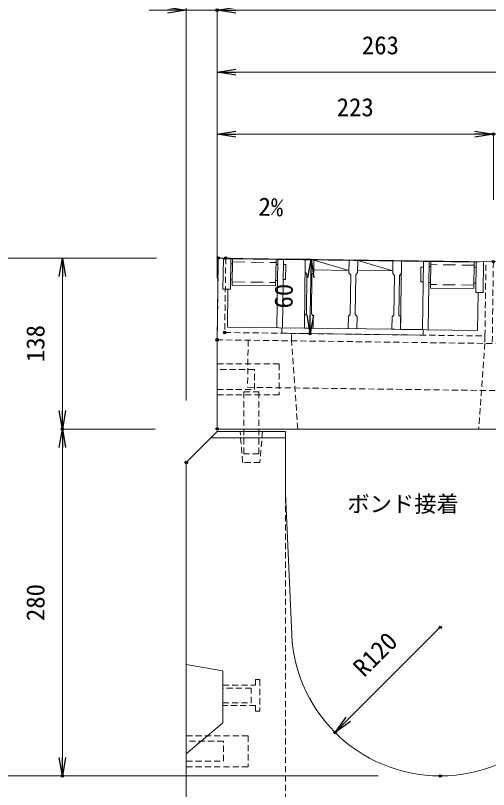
# Model space of a CAD drawing. Units: millimetres, scale not verified. Extents: x -1945 to 1945, y -1205 to 1635.
# Drawn here: x -1559 to -1178, y 47 to 672 of the extents above; entities that cross this region are included whole.
import ezdxf
from ezdxf.enums import TextEntityAlignment as Align

# ---------------------------------------------------------------- set-up
doc = ezdxf.new("R2010")
doc.units = ezdxf.units.MM
doc.header["$LTSCALE"] = 10
doc.header["$PDMODE"] = 32
doc.header["$PDSIZE"] = 2
doc.linetypes.add('USER1', pattern=[0.75, 0.5, -0.25])
doc.linetypes.add('USER2', pattern=[1.5, 1, -0.5])
doc.layers.add('0-0_0', color=7, linetype='Continuous')
doc.layers.add('0-2_DEFPOINTS', color=7, linetype='Continuous')
for name, color, linetype, lineweight in [('0-3_KIJUN', 7, 'USER1', 18), ('0-5_SUNPO_S10', 3, 'Continuous', 18), ('0-7_10-グレーチング', 30, 'Continuous', 18)]:
    doc.layers.add(name, color=color, linetype=linetype, lineweight=lineweight)
doc.styles.add('ＭＳ ゴシック', font='')
doc.styles.get('ＭＳ ゴシック').set_extended_font_data('MS Gothic')

# ---------------------------------------------------------------- blocks, each defined once
blk = doc.blocks.new('_OPEN')
at = {"layer": '0-0_0'}
blk.add_line((0, 0), (-1, 0), dxfattribs=at)
blk.add_lwpolyline([(-1, 0.1667), (0, 0), (-1, -0.1667)], dxfattribs=at)
blk = doc.blocks.new('D1')
at = {"layer": '0-2_DEFPOINTS'}
for p in [(811.84, 2046.08), (811.84, 1893.98), (548.34, 1830.09)]:
    blk.add_point(p, dxfattribs=at)
at = {"layer": '0-5_SUNPO_S10'}
for p, q in [((548.34, 1880.09), (548.34, 2046.08)), ((563.34, 2046.08), (796.84, 2046.08)), ((811.84, 1943.98), (811.84, 2046.08))]:
    blk.add_line(p, q, dxfattribs=at)
at = {"layer": '0-5_SUNPO_S10', "xscale": 15, "yscale": 15, "rotation": 180}
blk.add_blockref('_OPEN', (548.34, 2046.08), dxfattribs=at)
at = {"layer": '0-5_SUNPO_S10', "xscale": 15, "yscale": 15}
blk.add_blockref('_OPEN', (811.84, 2046.08), dxfattribs=at)
at = {"layer": '0-5_SUNPO_S10', "color": 7, "style": 'ＭＳ ゴシック'}
blk.add_text('263', height=14.66, dxfattribs=at).set_placement((665.09, 2056.08), align=Align.BOTTOM_LEFT)
blk = doc.blocks.new('D2')
at = {"layer": '0-2_DEFPOINTS'}
for p in [(548.34, 2096.08), (548.34, 1830.09), (523.34, 1731.08)]:
    blk.add_point(p, dxfattribs=at)
at = {"layer": '0-5_SUNPO_S10'}
for p, q in [((508.34, 2096.08), (493.34, 2096.08)), ((523.34, 1781.08), (523.34, 2096.08)), ((523.34, 2096.08), (548.34, 2096.08)), ((548.34, 1880.09), (548.34, 2096.08)), ((563.34, 2096.08), (578.34, 2096.08))]:
    blk.add_line(p, q, dxfattribs=at)
at = {"layer": '0-5_SUNPO_S10', "xscale": 15, "yscale": 15}
blk.add_blockref('_OPEN', (523.34, 2096.08), dxfattribs=at)
at = {"layer": '0-5_SUNPO_S10', "xscale": 15, "yscale": 15, "rotation": 180}
blk.add_blockref('_OPEN', (548.34, 2096.08), dxfattribs=at)
at = {"layer": '0-5_SUNPO_S10', "color": 7, "style": 'ＭＳ ゴシック'}
blk.add_text('25', height=14.66, dxfattribs=at).set_placement((525.84, 2106.08), align=Align.BOTTOM_LEFT)
blk = doc.blocks.new('D3')
at = {"layer": '0-2_DEFPOINTS'}
for p in [(908.34, 2096.08), (908.34, 1833.98), (548.34, 1830.09)]:
    blk.add_point(p, dxfattribs=at)
at = {"layer": '0-5_SUNPO_S10'}
for p, q in [((548.34, 1880.09), (548.34, 2096.08)), ((563.34, 2096.08), (893.34, 2096.08)), ((908.34, 1883.98), (908.34, 2096.08))]:
    blk.add_line(p, q, dxfattribs=at)
at = {"layer": '0-5_SUNPO_S10', "xscale": 15, "yscale": 15, "rotation": 180}
blk.add_blockref('_OPEN', (548.34, 2096.08), dxfattribs=at)
at = {"layer": '0-5_SUNPO_S10', "xscale": 15, "yscale": 15}
blk.add_blockref('_OPEN', (908.34, 2096.08), dxfattribs=at)
at = {"layer": '0-5_SUNPO_S10', "color": 7, "style": 'ＭＳ ゴシック'}
blk.add_text('360', height=14.66, dxfattribs=at).set_placement((713.34, 2106.08), align=Align.BOTTOM_LEFT)
blk = doc.blocks.new('D5')
at = {"layer": '0-2_DEFPOINTS'}
for p in [(933.34, 2146.08), (523.34, 1731.08), (933.34, 1731.08)]:
    blk.add_point(p, dxfattribs=at)
at = {"layer": '0-5_SUNPO_S10'}
for p, q in [((523.34, 1781.08), (523.34, 2146.08)), ((538.34, 2146.08), (918.34, 2146.08)), ((933.34, 1781.08), (933.34, 2146.08))]:
    blk.add_line(p, q, dxfattribs=at)
at = {"layer": '0-5_SUNPO_S10', "xscale": 15, "yscale": 15, "rotation": 180}
blk.add_blockref('_OPEN', (523.34, 2146.08), dxfattribs=at)
at = {"layer": '0-5_SUNPO_S10', "xscale": 15, "yscale": 15}
blk.add_blockref('_OPEN', (933.34, 2146.08), dxfattribs=at)
at = {"layer": '0-5_SUNPO_S10', "color": 7, "style": 'ＭＳ ゴシック'}
blk.add_text('410', height=14.66, dxfattribs=at).set_placement((713.34, 2156.08), align=Align.BOTTOM_LEFT)
blk = doc.blocks.new('D7')
at = {"layer": '0-2_DEFPOINTS'}
blk.add_point((549.23, 1896.08), dxfattribs=at)
at = {"layer": '0-5_SUNPO_S10'}
blk.add_line((499.23, 1896.08), (323.34, 1896.08), dxfattribs=at)
blk = doc.blocks.new('D26')
at = {"layer": '0-2_DEFPOINTS'}
for p in [(549.23, 1896.08), (373.34, 1478.08), (728.34, 1478.08)]:
    blk.add_point(p, dxfattribs=at)
at = {"layer": '0-5_SUNPO_S10'}
for p, q in [((499.23, 1896.08), (373.34, 1896.08)), ((373.34, 1881.08), (373.34, 1493.08)), ((678.34, 1478.08), (373.34, 1478.08))]:
    blk.add_line(p, q, dxfattribs=at)
at = {"layer": '0-5_SUNPO_S10', "xscale": 15, "yscale": 15}
for p, rotation in [((373.34, 1896.08), 90), ((373.34, 1478.08), 270)]:
    blk.add_blockref('_OPEN', p, dxfattribs=dict(at, rotation=rotation))
at = {"layer": '0-5_SUNPO_S10', "color": 7, "style": 'ＭＳ ゴシック'}
blk.add_text('418', height=14.66, rotation=90, dxfattribs=at).set_placement((363.34, 1672.08), align=Align.BOTTOM_LEFT)
blk = doc.blocks.new('D27')
at = {"layer": '0-2_DEFPOINTS'}
for p in [(728.34, 1478.08), (373.34, 1333.08), (603.34, 1333.08)]:
    blk.add_point(p, dxfattribs=at)
at = {"layer": '0-5_SUNPO_S10'}
for p, q in [((678.34, 1478.08), (373.34, 1478.08)), ((373.34, 1463.08), (373.34, 1348.08)), ((553.34, 1333.08), (373.34, 1333.08))]:
    blk.add_line(p, q, dxfattribs=at)
at = {"layer": '0-5_SUNPO_S10', "xscale": 15, "yscale": 15}
for p, rotation in [((373.34, 1478.08), 90), ((373.34, 1333.08), 270)]:
    blk.add_blockref('_OPEN', p, dxfattribs=dict(at, rotation=rotation))
at = {"layer": '0-5_SUNPO_S10', "color": 7, "style": 'ＭＳ ゴシック'}
blk.add_text('145', height=14.66, rotation=90, dxfattribs=at).set_placement((363.34, 1390.58), align=Align.BOTTOM_LEFT)
blk = doc.blocks.new('D28')
at = {"layer": '0-2_DEFPOINTS'}
for p in [(728.34, 1598.08), (643.49, 1513.23)]:
    blk.add_point(p, dxfattribs=at)
at = {"layer": '0-5_SUNPO_S10'}
blk.add_line((728.34, 1598.08), (654.09, 1523.84), dxfattribs=at)
at = {"layer": '0-5_SUNPO_S10', "xscale": 15, "yscale": 15, "rotation": 225}
blk.add_blockref('_OPEN', (643.49, 1513.23), dxfattribs=at)
at = {"layer": '0-5_SUNPO_S10', "color": 7, "style": 'ＭＳ ゴシック'}
blk.add_text('R120', height=14.66, rotation=45, dxfattribs=at).set_placement((670, 1553.89), align=Align.BOTTOM_LEFT)
blk = doc.blocks.new('D29')
at = {"layer": '0-2_DEFPOINTS'}
for p in [(549.23, 1896.08), (423.34, 1758.08), (548.34, 1758.08)]:
    blk.add_point(p, dxfattribs=at)
at = {"layer": '0-5_SUNPO_S10'}
for p, q in [((499.23, 1896.08), (423.34, 1896.08)), ((423.34, 1881.08), (423.34, 1773.08)), ((498.34, 1758.08), (423.34, 1758.08))]:
    blk.add_line(p, q, dxfattribs=at)
at = {"layer": '0-5_SUNPO_S10', "xscale": 15, "yscale": 15}
for p, rotation in [((423.34, 1896.08), 90), ((423.34, 1758.08), 270)]:
    blk.add_blockref('_OPEN', p, dxfattribs=dict(at, rotation=rotation))
at = {"layer": '0-5_SUNPO_S10', "color": 7, "style": 'ＭＳ ゴシック'}
blk.add_text('138', height=14.66, rotation=90, dxfattribs=at).set_placement((413.34, 1812.08), align=Align.BOTTOM_LEFT)
blk = doc.blocks.new('D30')
at = {"layer": '0-2_DEFPOINTS'}
for p in [(548.34, 1758.08), (423.34, 1478.08), (728.34, 1478.08)]:
    blk.add_point(p, dxfattribs=at)
at = {"layer": '0-5_SUNPO_S10'}
for p, q in [((498.34, 1758.08), (423.34, 1758.08)), ((423.34, 1743.08), (423.34, 1493.08)), ((678.34, 1478.08), (423.34, 1478.08))]:
    blk.add_line(p, q, dxfattribs=at)
at = {"layer": '0-5_SUNPO_S10', "xscale": 15, "yscale": 15}
for p, rotation in [((423.34, 1758.08), 90), ((423.34, 1478.08), 270)]:
    blk.add_blockref('_OPEN', p, dxfattribs=dict(at, rotation=rotation))
at = {"layer": '0-5_SUNPO_S10', "color": 7, "style": 'ＭＳ ゴシック'}
blk.add_text('280', height=14.66, rotation=90, dxfattribs=at).set_placement((413.34, 1603.08), align=Align.BOTTOM_LEFT)
blk = doc.blocks.new('D34')
at = {"layer": '0-2_DEFPOINTS'}
for p in [(771.21, 1996.08), (771.21, 1893.08), (548.34, 1830.09)]:
    blk.add_point(p, dxfattribs=at)
at = {"layer": '0-5_SUNPO_S10'}
for p, q in [((548.34, 1880.09), (548.34, 1996.08)), ((563.34, 1996.08), (756.21, 1996.08)), ((771.21, 1943.08), (771.21, 1996.08))]:
    blk.add_line(p, q, dxfattribs=at)
at = {"layer": '0-5_SUNPO_S10', "xscale": 15, "yscale": 15, "rotation": 180}
blk.add_blockref('_OPEN', (548.34, 1996.08), dxfattribs=at)
at = {"layer": '0-5_SUNPO_S10', "xscale": 15, "yscale": 15}
blk.add_blockref('_OPEN', (771.21, 1996.08), dxfattribs=at)
at = {"layer": '0-5_SUNPO_S10', "color": 7, "style": 'ＭＳ ゴシック'}
blk.add_text('223', height=14.66, dxfattribs=at).set_placement((644.78, 2006.08), align=Align.BOTTOM_LEFT)
blk = doc.blocks.new('D35')
at = {"layer": '0-2_DEFPOINTS'}
for p in [(811.84, 1996.08), (771.21, 1893.08), (811.84, 1893.98)]:
    blk.add_point(p, dxfattribs=at)
at = {"layer": '0-5_SUNPO_S10'}
for p, q in [((756.21, 1996.08), (741.21, 1996.08)), ((771.21, 1943.08), (771.21, 1996.08)), ((771.21, 1996.08), (811.84, 1996.08)), ((811.84, 1943.98), (811.84, 1996.08)), ((826.84, 1996.08), (841.84, 1996.08))]:
    blk.add_line(p, q, dxfattribs=at)
at = {"layer": '0-5_SUNPO_S10', "xscale": 15, "yscale": 15}
blk.add_blockref('_OPEN', (771.21, 1996.08), dxfattribs=at)
at = {"layer": '0-5_SUNPO_S10', "xscale": 15, "yscale": 15, "rotation": 180}
blk.add_blockref('_OPEN', (811.84, 1996.08), dxfattribs=at)
at = {"layer": '0-5_SUNPO_S10', "color": 7, "style": 'ＭＳ ゴシック'}
blk.add_text('40', height=14.66, dxfattribs=at).set_placement((781.53, 2006.08), align=Align.BOTTOM_LEFT)
blk = doc.blocks.new('M16_insert_dan')
at = {"layer": '0-3_KIJUN', "color": 3}
for points in [[(0, -12.5), (-50, -12.5), (-50, 12.5), (0, 12.5)], [(0, 8), (-30, 8), (-30, -8), (0, -8)]]:
    blk.add_lwpolyline(points, close=True, dxfattribs=at)
blk = doc.blocks.new('D43')
at = {"layer": '0-2_DEFPOINTS'}
for p in [(555.23, 1896), (554.42, 1836.01), (623.27, 1835.08)]:
    blk.add_point(p, dxfattribs=at)
at = {"layer": '0-5_SUNPO_S10'}
for p, q in [((605.23, 1895.33), (624.08, 1895.07)), ((623.88, 1880.07), (623.48, 1850.07)), ((604.42, 1835.33), (623.27, 1835.08))]:
    blk.add_line(p, q, dxfattribs=at)
at = {"layer": '0-5_SUNPO_S10', "xscale": 15, "yscale": 15}
for p, rotation in [((624.08, 1895.07), 89.22571), ((623.27, 1835.08), 269.22571)]:
    blk.add_blockref('_OPEN', p, dxfattribs=dict(at, rotation=rotation))
at = {"layer": '0-5_SUNPO_S10', "color": 7, "style": 'ＭＳ ゴシック'}
blk.add_text('60', height=14.66, rotation=89.226, dxfattribs=at).set_placement((613.54, 1855.21), align=Align.BOTTOM_LEFT)
blk = doc.blocks.new('A$C2C852B32')
at = {"layer": '0-7_10-グレーチング'}
for p, q in [((0, 60), (6, 60)), ((0, 60), (0, 35)), ((4, 59.5), (48.5, 59.5)), ((4, 59.5), (206, 59.5)), ((6, 60), (6, 35)), ((7.5, 59.85), (7.5, 38.15)), ((7.5, 59.85), (42.5, 59.85)), ((42.5, 59.85), (42.5, 38.15)), ((44, 59.5), (44, 4.5)), ((48.5, 59.5), (48.5, 4.5)), ((66.17, 59.5), (66.17, 4.5)), ((66.17, 49.5), (66.17, 59.5)), ((101.5, 51.5), (73.17, 59.5)), ((73.17, 49.5), (73.17, 59.5)), ((101.5, 49.5), (101.5, 59.5)), ((136.83, 51.5), (108.5, 59.5)), ((108.5, 49.5), (108.5, 59.5)), ((136.83, 49.5), (136.83, 59.5)), ((143.83, 59.5), (143.83, 4.5)), ((143.83, 49.5), (143.83, 59.5)), ((206, 59.5), (161.5, 59.5)), ((161.5, 59.5), (161.5, 4.5)), ((166, 59.5), (166, 4.5)), ((202.5, 59.85), (167.5, 59.85)), ((167.5, 59.85), (167.5, 38.15)), ((202.5, 59.85), (202.5, 38.15)), ((204, 60), (204, 35)), ((210, 60), (204, 60)), ((210, 35), (210, 60)), ((48.5, 55.5), (50.5, 55.5)), ((50.5, 55.5), (50.5, 43.5)), ((73.17, 51.5), (101.5, 51.5)), ((108.5, 51.5), (136.83, 51.5)), ((159.5, 55), (159.5, 43)), ((161.5, 55), (159.5, 55)), ((66.17, 49.5), (67.67, 48)), ((67.67, 16), (67.67, 48)), ((73.17, 49.5), (71.67, 48)), ((71.67, 16), (71.67, 48)), ((101.5, 49.5), (103, 48)), ((103, 16), (103, 48)), ((108.5, 49.5), (107, 48)), ((107, 16), (107, 48)), ((136.83, 49.5), (138.33, 48)), ((138.33, 16), (138.33, 48)), ((143.83, 49.5), (142.33, 48)), ((142.33, 16), (142.33, 48)), ((7.5, 38.15), (42.5, 38.15)), ((48.5, 43.5), (50.5, 43.5)), ((161.5, 43), (159.5, 43)), ((202.5, 38.15), (167.5, 38.15)), ((0, 35), (6, 35)), ((4, 34.5), (4, 4.5)), ((210, 35), (204, 35)), ((206, 34.5), (206, 4.5)), ((67.67, 16), (66.17, 14.5)), ((66.17, 4.5), (66.17, 14.5)), ((71.67, 16), (73.17, 14.5)), ((73.17, 4.5), (73.17, 14.5)), ((103, 16), (101.5, 14.5)), ((101.5, 4.5), (101.5, 14.5)), ((107, 16), (108.5, 14.5)), ((108.5, 4.5), (108.5, 14.5)), ((138.33, 16), (136.83, 14.5)), ((136.83, 4.5), (136.83, 14.5)), ((142.33, 16), (143.83, 14.5)), ((143.83, 4.5), (143.83, 14.5)), ((66.17, 4.5), (4, 4.5)), ((48, 4.5), (48, 0)), ((48, 4.5), (162, 4.5)), ((48, 0), (162, 0)), ((66.17, 4.5), (73.17, 4.5)), ((101.5, 4.5), (108.5, 4.5)), ((136.83, 4.5), (143.83, 4.5)), ((143.83, 4.5), (206, 4.5)), ((162, 4.5), (162, 0))]:
    blk.add_line(p, q, dxfattribs=at)
at = {"layer": '0-7_10-グレーチング', "linetype": 'USER2'}
for p, q in [((7.5, 57.05), (42.5, 57.05)), ((202.5, 57.05), (167.5, 57.05)), ((6, 55.5), (7.5, 55.5)), ((42.5, 55.5), (44, 55.5)), ((167.5, 55.5), (166, 55.5)), ((204, 55.5), (202.5, 55.5)), ((6, 42.5), (7.5, 42.5)), ((7.5, 40.95), (42.5, 40.95)), ((42.5, 42.5), (44, 42.5)), ((167.5, 42.5), (166, 42.5)), ((202.5, 40.95), (167.5, 40.95)), ((204, 42.5), (202.5, 42.5))]:
    blk.add_line(p, q, dxfattribs=at)

msp = doc.modelspace()

# ---------------------------------------------------------------- linework, layer by layer
at = {"layer": '0-3_KIJUN', "linetype": 'Continuous'}
msp.add_line((-1401.66, 331.08), (-1341.66, 331.08), dxfattribs=at)
for points in [[(-1036.66, 413.98), (-1036.66, 338.08), (-1396.66, 338.08), (-1396.66, 410.09), (-1395.77, 476.08), (-1173.79, 473.08), (-1133.16, 473.98), (-1128.16, 413.98)], [(-1392.16, 143.08), (-1421.66, 148.08), (-1421.66, 76.08), (-1392.16, 101.08)]]:
    msp.add_lwpolyline(points, close=True, dxfattribs=at)
at = {"layer": '0-3_KIJUN'}
for points in [[(-1180.6, 413.17), (-1179.79, 473.16), (-1173.79, 473.08), (-1174.68, 407.09), (-1396.66, 410.09), (-1395.77, 476.08), (-1389.77, 476), (-1390.58, 416.01)], [(-1375.16, 368.08), (-1363.16, 368.08), (-1363.16, 318.08), (-1375.16, 318.08)], [(-1378.16, 336.08), (-1360.16, 336.08), (-1362.16, 311.08), (-1376.16, 311.08)], [(-1392.16, 114.86), (-1392.16, 131.31), (-1365.66, 131.31), (-1365.66, 135.83), (-1362.16, 135.83), (-1362.16, 110.33), (-1365.66, 110.33), (-1365.66, 114.86)], [(-1392.16, 129.08), (-1392.16, 117.08), (-1369.16, 117.08), (-1369.16, 129.08)]]:
    msp.add_lwpolyline(points, close=True, dxfattribs=at)
for points in [[(-1180.6, 413.17), (-1180.68, 407.17), (-1185.68, 338.08), (-1331.67, 338.08), (-1336.67, 409.28), (-1336.58, 415.28)], [(-1371.66, 409.75), (-1372.18, 371.75), (-1062.2, 367.56), (-1061.69, 405.56), (-1174.18, 407.08)], [(-1341.66, 336.08), (-1341.66, -86.92), (-1091.66, -86.92), (-1091.66, 336.08)]]:
    msp.add_lwpolyline(points, dxfattribs=at)
at = {"layer": '0-3_KIJUN', "linetype": 'Continuous'}
msp.add_lwpolyline([(-1091.66, 336.08), (-1036.66, 336.08), (-1011.66, 311.08), (-1011.66, -146.92), (-1031.66, -166.92), (-1401.66, -166.92), (-1421.66, -146.92), (-1421.66, 311.08), (-1396.66, 336.08), (-1341.66, 336.08), (-1341.66, 286.08), (-1336.66, 178.08)], dxfattribs=at)
msp.add_arc((-1216.66, 178.08), 120, 180, 0, dxfattribs=at)

# ---------------------------------------------------------------- block references
at = {"layer": '0-3_KIJUN', "rotation": 180}
for p in [(-1396.66, 378.08), (-1421.66, 78.08)]:
    msp.add_blockref('M16_insert_dan', p, dxfattribs=at)
at = {"layer": '0-5_SUNPO_S10'}
for name in ['D5', 'D2', 'D3', 'D1', 'D34', 'D35', 'D7', 'D26', 'D29', 'D43', 'D30', 'D28', 'D27']:
    msp.add_blockref(name, (-1945, -1420), dxfattribs=at)
at = {"layer": '0-7_10-グレーチング', "rotation": 359.22571}
msp.add_blockref('A$C2C852B32', (-1392.52, 415.98), dxfattribs=at)

# ---------------------------------------------------------------- texts
at = {"layer": '0-5_SUNPO_S10', "color": 7, "style": 'ＭＳ ゴシック'}
msp.add_text('2%', height=14.66, rotation=358, dxfattribs=at).set_placement((-1363.72, 506.01), align=Align.BOTTOM_LEFT)
msp.add_text('ボンド接着', height=13.2, dxfattribs=at).set_placement((-1291.66, 267.08), align=Align.BOTTOM_LEFT)

doc.saveas('drawing.dxf')
